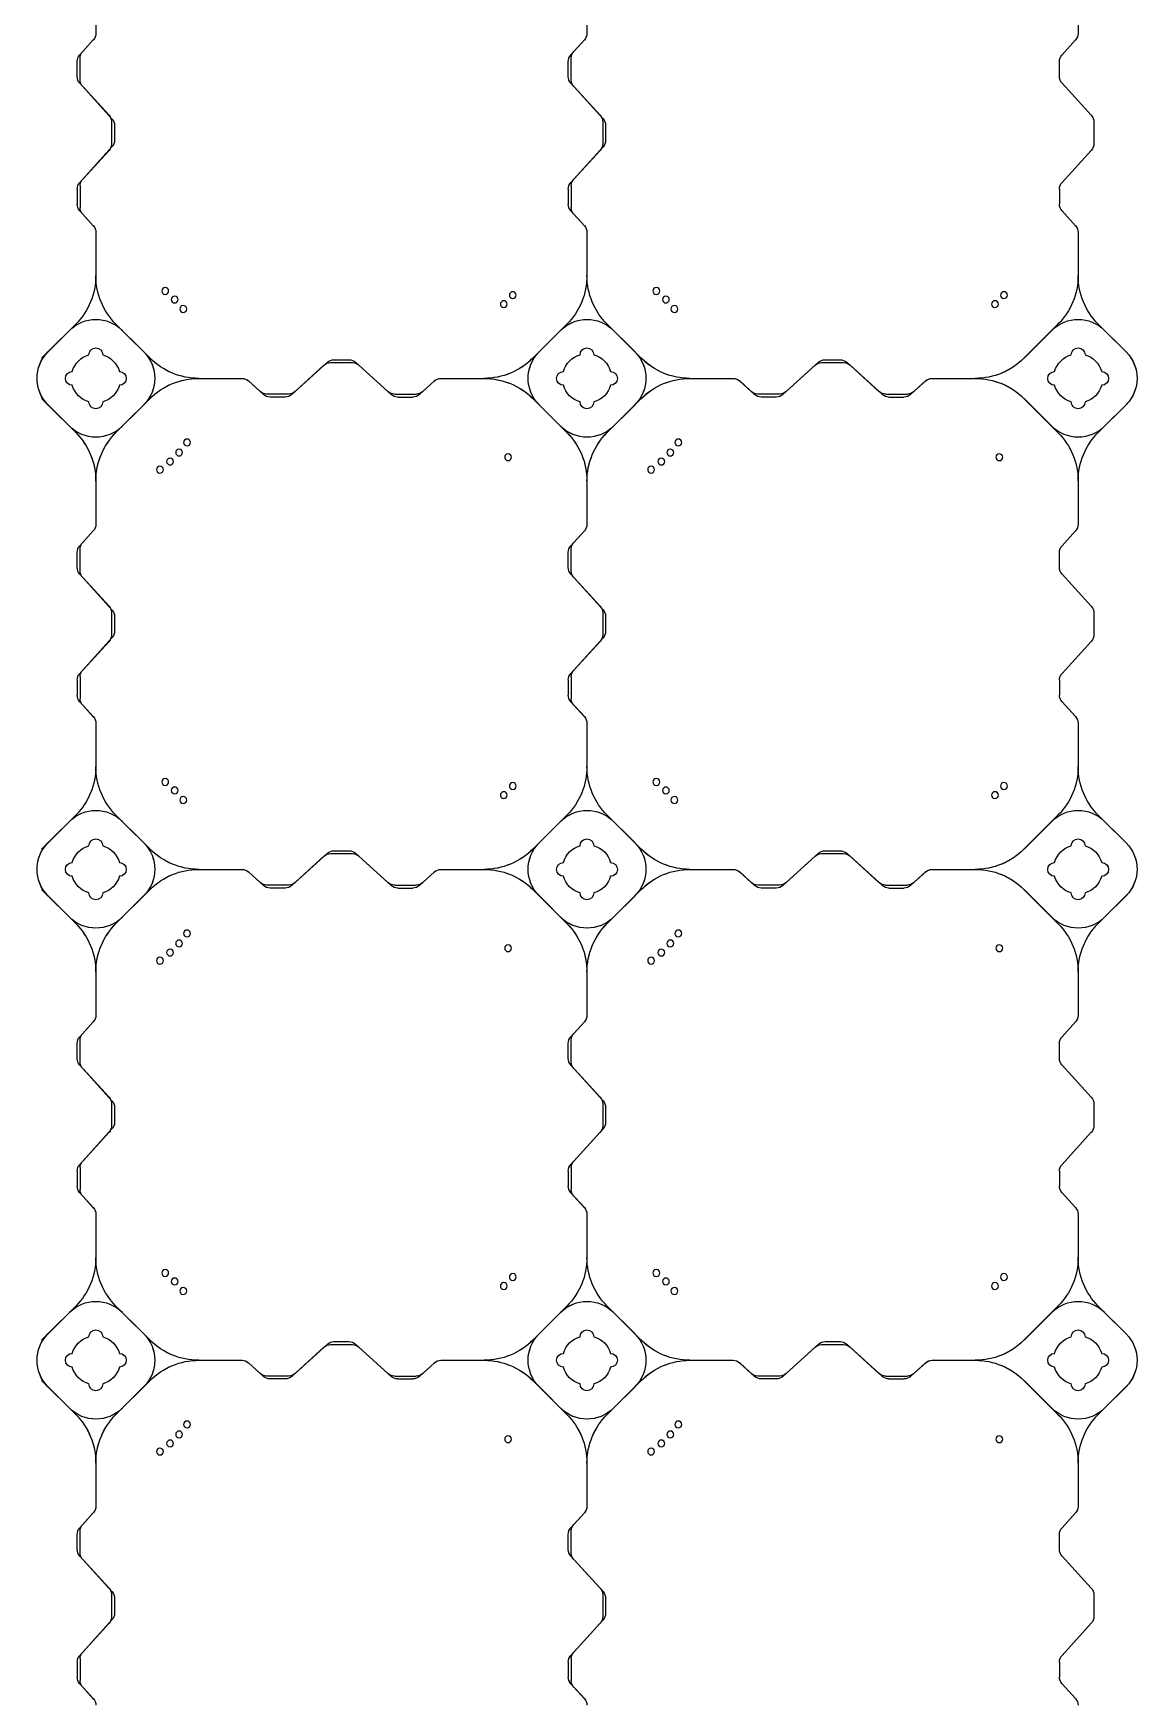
# Model space of a CAD drawing. Header units: millimetres. Extents: x -1612139 to -1260738, y 1141106 to 1536160.
# Drawn here: x -1325991 to -1324864, y 1193732 to 1195428 of the extents above; entities that cross this region are included whole.
import ezdxf

# ---------------------------------------------------------------- set-up
doc = ezdxf.new("R2010")
doc.units = ezdxf.units.MM
doc.header["$LTSCALE"] = 10
doc.layers.get('0').update_dxf_attribs({"linetype": 'CONTINUOUS'})
doc.layers.add('W-FLOAT_BOWL浮筒', color=253, linetype='CONTINUOUS')

# ---------------------------------------------------------------- blocks, each defined once
blk = doc.blocks.new('蓝色')
at = {"layer": 'W-FLOAT_BOWL浮筒', "color": 5}
for p, q in [((19989.9, -8670.3), (20003.7, -8655.1)), ((19992.9, -8666.8), (20003.7, -8654.9)), ((20489.9, -8670.3), (20503.7, -8655.1)), ((20492.9, -8666.8), (20503.7, -8654.9)), ((20989.9, -8670.3), (21003.7, -8655.1)), ((19987.3, -8692.3), (19987.3, -8677)), ((19990.3, -8695.8), (19990.3, -8673.5)), ((20487.3, -8692.3), (20487.3, -8677)), ((20490.3, -8695.8), (20490.3, -8673.5)), ((20987.3, -8692.3), (20987.3, -8677)), ((19989.9, -8699), (20019.7, -8731.8)), ((20489.9, -8699), (20519.7, -8731.8)), ((20989.9, -8699), (21019.7, -8731.8)), ((19992.9, -8702.5), (20022.7, -8735.3)), ((20492.9, -8702.5), (20522.7, -8735.3)), ((20022.3, -8760.8), (20022.3, -8738.5)), ((20025.3, -8757.3), (20025.3, -8742)), ((20522.3, -8760.8), (20522.3, -8738.5)), ((20525.3, -8757.3), (20525.3, -8742)), ((21022.3, -8760.8), (21022.3, -8738.5)), ((19989.9, -8800.3), (20019.7, -8767.5)), ((19992.9, -8796.8), (20022.7, -8764)), ((20489.9, -8800.3), (20519.7, -8767.5)), ((20492.9, -8796.8), (20522.7, -8764)), ((20989.9, -8800.3), (21019.7, -8767.5)), ((19987.3, -8807), (19987.3, -8822.3)), ((19990.3, -8803.5), (19990.3, -8825.8)), ((20487.3, -8807), (20487.3, -8822.3)), ((20490.3, -8803.5), (20490.3, -8825.8)), ((20987.3, -8807), (20987.3, -8822.3)), ((19989.9, -8829), (20003.7, -8844.2)), ((19992.9, -8832.5), (20003.7, -8844.4)), ((20489.9, -8829), (20503.7, -8844.2)), ((20492.9, -8832.5), (20503.7, -8844.4)), ((20989.9, -8829), (21003.7, -8844.2)), ((20006.3, -8894.9), (20006.3, -8850.9)), ((20006.3, -8894.9), (20006.3, -8851.1)), ((20506.3, -8894.9), (20506.3, -8850.9)), ((20506.3, -8894.9), (20506.3, -8851.1)), ((21006.3, -8894.9), (21006.3, -8850.9)), ((19951.1, -8979.1), (19985.8, -8944.4)), ((19979.5, -8950.8), (19951.2, -8979.1)), ((19957.5, -8972.8), (19985.8, -8944.5)), ((19957.5, -8972.7), (19979.4, -8950.8)), ((20061.6, -8979.1), (20026.8, -8944.4)), ((20055.2, -8972.8), (20026.8, -8944.5)), ((20033.2, -8950.8), (20055.2, -8972.7)), ((20033.2, -8950.8), (20061.5, -8979.1)), ((20451.1, -8979.1), (20485.8, -8944.4)), ((20479.5, -8950.8), (20451.2, -8979.1)), ((20457.5, -8972.8), (20485.8, -8944.5)), ((20457.5, -8972.7), (20479.4, -8950.8)), ((20561.6, -8979.1), (20526.8, -8944.4)), ((20555.2, -8972.8), (20526.8, -8944.5)), ((20533.2, -8950.8), (20555.2, -8972.7)), ((20533.2, -8950.8), (20561.5, -8979.1)), ((20951.1, -8979.1), (20985.8, -8944.4)), ((20979.5, -8950.8), (20951.2, -8979.1)), ((21055.2, -8972.8), (21026.8, -8944.5)), ((21033.2, -8950.8), (21055.2, -8972.7)), ((20173.5, -8986.2), (20161.6, -8997)), ((20177, -8983.2), (20161.8, -8997)), ((20202.5, -8983.6), (20180.2, -8983.6)), ((20199, -8980.6), (20183.7, -8980.6)), ((20205.7, -8983.2), (20238.5, -9013)), ((20209.2, -8986.2), (20242, -9016)), ((20303.5, -8986.2), (20270.7, -9016)), ((20307, -8983.2), (20274.2, -9013)), ((20310.2, -8983.6), (20332.5, -8983.6)), ((20313.7, -8980.6), (20329, -8980.6)), ((20335.7, -8983.2), (20350.9, -8997)), ((20339.2, -8986.2), (20351.1, -8997)), ((20673.5, -8986.2), (20661.6, -8997)), ((20677, -8983.2), (20661.8, -8997)), ((20702.5, -8983.6), (20680.2, -8983.6)), ((20699, -8980.6), (20683.7, -8980.6)), ((20705.7, -8983.2), (20738.5, -9013)), ((20709.2, -8986.2), (20742, -9016)), ((20803.5, -8986.2), (20770.7, -9016)), ((20807, -8983.2), (20774.2, -9013)), ((20810.2, -8983.6), (20832.5, -8983.6)), ((20813.7, -8980.6), (20829, -8980.6)), ((20835.7, -8983.2), (20850.9, -8997)), ((20839.2, -8986.2), (20851.1, -8997)), ((20110.9, -8999.6), (20155.1, -8999.6)), ((20110.9, -8999.6), (20154.9, -8999.6)), ((20357.6, -8999.6), (20401.6, -8999.6)), ((20357.8, -8999.6), (20401.6, -8999.6)), ((20610.9, -8999.6), (20655.1, -8999.6)), ((20610.9, -8999.6), (20654.9, -8999.6)), ((20857.6, -8999.6), (20901.6, -8999.6)), ((20857.8, -8999.6), (20901.6, -8999.6)), ((19985.8, -9054.9), (19951.1, -9020.1)), ((19979.5, -9048.4), (19951.2, -9020.1)), ((20026.8, -9054.9), (20061.6, -9020.1)), ((20033.2, -9048.4), (20061.5, -9020.1)), ((20245.2, -9015.6), (20267.5, -9015.6)), ((20248.7, -9018.6), (20264, -9018.6)), ((20485.8, -9054.9), (20451.1, -9020.1)), ((20479.5, -9048.4), (20451.2, -9020.1)), ((20526.8, -9054.9), (20561.6, -9020.1)), ((20533.2, -9048.4), (20561.5, -9020.1)), ((20745.2, -9015.6), (20767.5, -9015.6)), ((20748.7, -9018.6), (20764, -9018.6)), ((20985.8, -9054.9), (20951.1, -9020.1)), ((20979.5, -9048.4), (20951.2, -9020.1)), ((19979.4, -9048.4), (19957.5, -9026.5)), ((19957.5, -9026.5), (19985.8, -9054.8)), ((20055.2, -9026.5), (20026.8, -9054.8)), ((20055.2, -9026.5), (20033.2, -9048.4)), ((20479.4, -9048.4), (20457.5, -9026.5)), ((20457.5, -9026.5), (20485.8, -9054.8)), ((20555.2, -9026.5), (20526.8, -9054.8)), ((20555.2, -9026.5), (20533.2, -9048.4)), ((21055.2, -9026.5), (21026.8, -9054.8)), ((21055.2, -9026.5), (21033.2, -9048.4)), ((20006.3, -9148.4), (20006.3, -9104.2)), ((20006.3, -9148.2), (20006.3, -9104.2)), ((20506.3, -9148.4), (20506.3, -9104.2)), ((20506.3, -9148.2), (20506.3, -9104.2)), ((21006.3, -9148.4), (21006.3, -9104.2)), ((19989.9, -9170.3), (20003.7, -9155.1)), ((19992.9, -9166.8), (20003.7, -9154.9)), ((20489.9, -9170.3), (20503.7, -9155.1)), ((20492.9, -9166.8), (20503.7, -9154.9)), ((20989.9, -9170.3), (21003.7, -9155.1)), ((19990.3, -9195.8), (19990.3, -9173.5)), ((20490.3, -9195.8), (20490.3, -9173.5)), ((19987.3, -9192.3), (19987.3, -9177)), ((20487.3, -9192.3), (20487.3, -9177)), ((20987.3, -9192.3), (20987.3, -9177)), ((19989.9, -9199), (20019.7, -9231.8)), ((19992.9, -9202.5), (20022.7, -9235.3)), ((20489.9, -9199), (20519.7, -9231.8)), ((20492.9, -9202.5), (20522.7, -9235.3)), ((20989.9, -9199), (21019.7, -9231.8)), ((20022.3, -9260.8), (20022.3, -9238.5)), ((20025.3, -9257.3), (20025.3, -9242)), ((20522.3, -9260.8), (20522.3, -9238.5)), ((20525.3, -9257.3), (20525.3, -9242)), ((21022.3, -9260.8), (21022.3, -9238.5)), ((19989.9, -9300.3), (20019.7, -9267.5)), ((19992.9, -9296.8), (20022.7, -9264)), ((20489.9, -9300.3), (20519.7, -9267.5)), ((20492.9, -9296.8), (20522.7, -9264)), ((20989.9, -9300.3), (21019.7, -9267.5)), ((19987.3, -9307), (19987.3, -9322.3)), ((19990.3, -9303.5), (19990.3, -9325.8)), ((20487.3, -9307), (20487.3, -9322.3)), ((20490.3, -9303.5), (20490.3, -9325.8)), ((20987.3, -9307), (20987.3, -9322.3)), ((19989.9, -9329), (20003.7, -9344.2)), ((19992.9, -9332.5), (20003.7, -9344.4)), ((20489.9, -9329), (20503.7, -9344.2)), ((20492.9, -9332.5), (20503.7, -9344.4)), ((20989.9, -9329), (21003.7, -9344.2)), ((20006.3, -9394.9), (20006.3, -9350.9)), ((20006.3, -9394.9), (20006.3, -9351.1)), ((20506.3, -9394.9), (20506.3, -9350.9)), ((20506.3, -9394.9), (20506.3, -9351.1)), ((21006.3, -9394.9), (21006.3, -9350.9)), ((19951.1, -9479.1), (19985.8, -9444.4)), ((19957.5, -9472.8), (19985.8, -9444.5)), ((20061.6, -9479.1), (20026.8, -9444.4)), ((20055.2, -9472.8), (20026.8, -9444.5)), ((20451.1, -9479.1), (20485.8, -9444.4)), ((20457.5, -9472.8), (20485.8, -9444.5)), ((20561.6, -9479.1), (20526.8, -9444.4)), ((20555.2, -9472.8), (20526.8, -9444.5)), ((20951.1, -9479.1), (20985.8, -9444.4)), ((21055.2, -9472.8), (21026.8, -9444.5)), ((19979.5, -9450.8), (19951.2, -9479.1)), ((19957.5, -9472.7), (19979.4, -9450.8)), ((20033.2, -9450.8), (20055.2, -9472.7)), ((20033.2, -9450.8), (20061.5, -9479.1)), ((20479.5, -9450.8), (20451.2, -9479.1)), ((20457.5, -9472.7), (20479.4, -9450.8)), ((20533.2, -9450.8), (20555.2, -9472.7)), ((20533.2, -9450.8), (20561.5, -9479.1)), ((20979.5, -9450.8), (20951.2, -9479.1)), ((21033.2, -9450.8), (21055.2, -9472.7)), ((20199, -9480.6), (20183.7, -9480.6)), ((20313.7, -9480.6), (20329, -9480.6)), ((20699, -9480.6), (20683.7, -9480.6)), ((20813.7, -9480.6), (20829, -9480.6)), ((20173.5, -9486.2), (20161.6, -9497)), ((20177, -9483.2), (20161.8, -9497)), ((20202.5, -9483.6), (20180.2, -9483.6)), ((20205.7, -9483.2), (20238.5, -9513)), ((20209.2, -9486.2), (20242, -9516)), ((20303.5, -9486.2), (20270.7, -9516)), ((20307, -9483.2), (20274.2, -9513)), ((20310.2, -9483.6), (20332.5, -9483.6)), ((20335.7, -9483.2), (20350.9, -9497)), ((20339.2, -9486.2), (20351.1, -9497)), ((20673.5, -9486.2), (20661.6, -9497)), ((20677, -9483.2), (20661.8, -9497)), ((20702.5, -9483.6), (20680.2, -9483.6)), ((20705.7, -9483.2), (20738.5, -9513)), ((20709.2, -9486.2), (20742, -9516)), ((20803.5, -9486.2), (20770.7, -9516)), ((20807, -9483.2), (20774.2, -9513)), ((20810.2, -9483.6), (20832.5, -9483.6)), ((20835.7, -9483.2), (20850.9, -9497)), ((20839.2, -9486.2), (20851.1, -9497)), ((20110.9, -9499.6), (20155.1, -9499.6)), ((20110.9, -9499.6), (20154.9, -9499.6)), ((20357.6, -9499.6), (20401.6, -9499.6)), ((20357.8, -9499.6), (20401.6, -9499.6)), ((20610.9, -9499.6), (20655.1, -9499.6)), ((20610.9, -9499.6), (20654.9, -9499.6)), ((20857.6, -9499.6), (20901.6, -9499.6)), ((20857.8, -9499.6), (20901.6, -9499.6)), ((19985.8, -9554.9), (19951.1, -9520.1)), ((19979.5, -9548.4), (19951.2, -9520.1)), ((19979.4, -9548.4), (19957.5, -9526.5)), ((19957.5, -9526.5), (19985.8, -9554.8)), ((20026.8, -9554.9), (20061.6, -9520.1)), ((20055.2, -9526.5), (20026.8, -9554.8)), ((20033.2, -9548.4), (20061.5, -9520.1)), ((20055.2, -9526.5), (20033.2, -9548.4)), ((20245.2, -9515.6), (20267.5, -9515.6)), ((20248.7, -9518.6), (20264, -9518.6)), ((20485.8, -9554.9), (20451.1, -9520.1)), ((20479.5, -9548.4), (20451.2, -9520.1)), ((20479.4, -9548.4), (20457.5, -9526.5)), ((20457.5, -9526.5), (20485.8, -9554.8)), ((20526.8, -9554.9), (20561.6, -9520.1)), ((20555.2, -9526.5), (20526.8, -9554.8)), ((20533.2, -9548.4), (20561.5, -9520.1)), ((20555.2, -9526.5), (20533.2, -9548.4)), ((20745.2, -9515.6), (20767.5, -9515.6)), ((20748.7, -9518.6), (20764, -9518.6)), ((20985.8, -9554.9), (20951.1, -9520.1)), ((20979.5, -9548.4), (20951.2, -9520.1)), ((21055.2, -9526.5), (21026.8, -9554.8)), ((21055.2, -9526.5), (21033.2, -9548.4)), ((20006.3, -9648.4), (20006.3, -9604.2)), ((20006.3, -9648.2), (20006.3, -9604.2)), ((20506.3, -9648.4), (20506.3, -9604.2)), ((20506.3, -9648.2), (20506.3, -9604.2)), ((21006.3, -9648.4), (21006.3, -9604.2)), ((19989.9, -9670.3), (20003.7, -9655.1)), ((19992.9, -9666.8), (20003.7, -9654.9)), ((20489.9, -9670.3), (20503.7, -9655.1)), ((20492.9, -9666.8), (20503.7, -9654.9)), ((20989.9, -9670.3), (21003.7, -9655.1)), ((19987.3, -9692.3), (19987.3, -9677)), ((19990.3, -9695.8), (19990.3, -9673.5)), ((20487.3, -9692.3), (20487.3, -9677)), ((20490.3, -9695.8), (20490.3, -9673.5)), ((20987.3, -9692.3), (20987.3, -9677)), ((19989.9, -9699), (20019.7, -9731.8)), ((20489.9, -9699), (20519.7, -9731.8)), ((20989.9, -9699), (21019.7, -9731.8)), ((19992.9, -9702.5), (20022.7, -9735.3)), ((20492.9, -9702.5), (20522.7, -9735.3)), ((20022.3, -9760.8), (20022.3, -9738.5)), ((20025.3, -9757.3), (20025.3, -9742)), ((20522.3, -9760.8), (20522.3, -9738.5)), ((20525.3, -9757.3), (20525.3, -9742)), ((21022.3, -9760.8), (21022.3, -9738.5)), ((19989.9, -9800.3), (20019.7, -9767.5)), ((19992.9, -9796.8), (20022.7, -9764)), ((20489.9, -9800.3), (20519.7, -9767.5)), ((20492.9, -9796.8), (20522.7, -9764)), ((20989.9, -9800.3), (21019.7, -9767.5)), ((19987.3, -9807), (19987.3, -9822.3)), ((19990.3, -9803.5), (19990.3, -9825.8)), ((20487.3, -9807), (20487.3, -9822.3)), ((20490.3, -9803.5), (20490.3, -9825.8)), ((20987.3, -9807), (20987.3, -9822.3)), ((19989.9, -9829), (20003.7, -9844.2)), ((19992.9, -9832.5), (20003.7, -9844.4)), ((20489.9, -9829), (20503.7, -9844.2)), ((20492.9, -9832.5), (20503.7, -9844.4)), ((20989.9, -9829), (21003.7, -9844.2)), ((20006.3, -9894.9), (20006.3, -9850.9)), ((20006.3, -9894.9), (20006.3, -9851.1)), ((20506.3, -9894.9), (20506.3, -9850.9)), ((20506.3, -9894.9), (20506.3, -9851.1)), ((21006.3, -9894.9), (21006.3, -9850.9)), ((19951.1, -9979.1), (19985.8, -9944.4)), ((19979.5, -9950.8), (19951.2, -9979.1)), ((19957.5, -9972.8), (19985.8, -9944.5)), ((19957.5, -9972.7), (19979.4, -9950.8)), ((20061.6, -9979.1), (20026.8, -9944.4)), ((20055.2, -9972.8), (20026.8, -9944.5)), ((20033.2, -9950.8), (20055.2, -9972.7)), ((20033.2, -9950.8), (20061.5, -9979.1)), ((20451.1, -9979.1), (20485.8, -9944.4)), ((20479.5, -9950.8), (20451.2, -9979.1)), ((20457.5, -9972.8), (20485.8, -9944.5)), ((20457.5, -9972.7), (20479.4, -9950.8)), ((20561.6, -9979.1), (20526.8, -9944.4)), ((20555.2, -9972.8), (20526.8, -9944.5)), ((20533.2, -9950.8), (20555.2, -9972.7)), ((20533.2, -9950.8), (20561.5, -9979.1)), ((20951.1, -9979.1), (20985.8, -9944.4)), ((20979.5, -9950.8), (20951.2, -9979.1)), ((21055.2, -9972.8), (21026.8, -9944.5)), ((21033.2, -9950.8), (21055.2, -9972.7)), ((20173.5, -9986.2), (20161.6, -9997)), ((20177, -9983.2), (20161.8, -9997)), ((20202.5, -9983.6), (20180.2, -9983.6)), ((20199, -9980.6), (20183.7, -9980.6)), ((20205.7, -9983.2), (20238.5, -10013)), ((20209.2, -9986.2), (20242, -10016)), ((20303.5, -9986.2), (20270.7, -10016)), ((20307, -9983.2), (20274.2, -10013)), ((20310.2, -9983.6), (20332.5, -9983.6)), ((20313.7, -9980.6), (20329, -9980.6)), ((20335.7, -9983.2), (20350.9, -9997)), ((20339.2, -9986.2), (20351.1, -9997)), ((20673.5, -9986.2), (20661.6, -9997)), ((20677, -9983.2), (20661.8, -9997)), ((20702.5, -9983.6), (20680.2, -9983.6)), ((20699, -9980.6), (20683.7, -9980.6)), ((20705.7, -9983.2), (20738.5, -10013)), ((20709.2, -9986.2), (20742, -10016)), ((20803.5, -9986.2), (20770.7, -10016)), ((20807, -9983.2), (20774.2, -10013)), ((20810.2, -9983.6), (20832.5, -9983.6)), ((20813.7, -9980.6), (20829, -9980.6)), ((20835.7, -9983.2), (20850.9, -9997)), ((20839.2, -9986.2), (20851.1, -9997)), ((20110.9, -9999.6), (20155.1, -9999.6)), ((20110.9, -9999.6), (20154.9, -9999.6)), ((20357.6, -9999.6), (20401.6, -9999.6)), ((20357.8, -9999.6), (20401.6, -9999.6)), ((20610.9, -9999.6), (20655.1, -9999.6)), ((20610.9, -9999.6), (20654.9, -9999.6)), ((20857.6, -9999.6), (20901.6, -9999.6)), ((20857.8, -9999.6), (20901.6, -9999.6)), ((19985.8, -10054.9), (19951.1, -10020.1)), ((19979.5, -10048.4), (19951.2, -10020.1)), ((20026.8, -10054.9), (20061.6, -10020.1)), ((20033.2, -10048.4), (20061.5, -10020.1)), ((20245.2, -10015.6), (20267.5, -10015.6)), ((20248.7, -10018.6), (20264, -10018.6)), ((20485.8, -10054.9), (20451.1, -10020.1)), ((20479.5, -10048.4), (20451.2, -10020.1)), ((20526.8, -10054.9), (20561.6, -10020.1)), ((20533.2, -10048.4), (20561.5, -10020.1)), ((20745.2, -10015.6), (20767.5, -10015.6)), ((20748.7, -10018.6), (20764, -10018.6)), ((20985.8, -10054.9), (20951.1, -10020.1)), ((20979.5, -10048.4), (20951.2, -10020.1)), ((19979.4, -10048.4), (19957.5, -10026.5)), ((19957.5, -10026.5), (19985.8, -10054.8)), ((20055.2, -10026.5), (20026.8, -10054.8)), ((20055.2, -10026.5), (20033.2, -10048.4)), ((20479.4, -10048.4), (20457.5, -10026.5)), ((20457.5, -10026.5), (20485.8, -10054.8)), ((20555.2, -10026.5), (20526.8, -10054.8)), ((20555.2, -10026.5), (20533.2, -10048.4)), ((21055.2, -10026.5), (21026.8, -10054.8)), ((21055.2, -10026.5), (21033.2, -10048.4)), ((20006.3, -10148.4), (20006.3, -10104.2)), ((20006.3, -10148.2), (20006.3, -10104.2)), ((20506.3, -10148.4), (20506.3, -10104.2)), ((20506.3, -10148.2), (20506.3, -10104.2)), ((21006.3, -10148.4), (21006.3, -10104.2)), ((19989.9, -10170.3), (20003.7, -10155.1)), ((19992.9, -10166.8), (20003.7, -10154.9)), ((20489.9, -10170.3), (20503.7, -10155.1)), ((20492.9, -10166.8), (20503.7, -10154.9)), ((20989.9, -10170.3), (21003.7, -10155.1)), ((19990.3, -10195.8), (19990.3, -10173.5)), ((20490.3, -10195.8), (20490.3, -10173.5)), ((19987.3, -10192.3), (19987.3, -10177)), ((20487.3, -10192.3), (20487.3, -10177)), ((20987.3, -10192.3), (20987.3, -10177)), ((19989.9, -10199), (20019.7, -10231.8)), ((19992.9, -10202.5), (20022.7, -10235.3)), ((20489.9, -10199), (20519.7, -10231.8)), ((20492.9, -10202.5), (20522.7, -10235.3)), ((20989.9, -10199), (21019.7, -10231.8)), ((20022.3, -10260.8), (20022.3, -10238.5)), ((20025.3, -10257.3), (20025.3, -10242)), ((20522.3, -10260.8), (20522.3, -10238.5)), ((20525.3, -10257.3), (20525.3, -10242)), ((21022.3, -10260.8), (21022.3, -10238.5)), ((19989.9, -10300.3), (20019.7, -10267.5)), ((19992.9, -10296.8), (20022.7, -10264)), ((20489.9, -10300.3), (20519.7, -10267.5)), ((20492.9, -10296.8), (20522.7, -10264)), ((20989.9, -10300.3), (21019.7, -10267.5)), ((19987.3, -10307), (19987.3, -10322.3)), ((19990.3, -10303.5), (19990.3, -10325.8)), ((20487.3, -10307), (20487.3, -10322.3)), ((20490.3, -10303.5), (20490.3, -10325.8)), ((20987.3, -10307), (20987.3, -10322.3)), ((19989.9, -10329), (20003.7, -10344.2)), ((19992.9, -10332.5), (20003.7, -10344.4)), ((20489.9, -10329), (20503.7, -10344.2)), ((20492.9, -10332.5), (20503.7, -10344.4)), ((20989.9, -10329), (21003.7, -10344.2)), ((20006.3, -10394.9), (20006.3, -10350.9)), ((20506.3, -10394.9), (20506.3, -10350.9)), ((21006.3, -10394.9), (21006.3, -10350.9))]:
    blk.add_line(p, q, dxfattribs=at)
for centre in [(20071.6, -8906.7), (20571.6, -8906.7), (20081.9, -8914.9), (20091.1, -8924.1), (20426, -8919.3), (20581.9, -8914.9), (20591.1, -8924.1), (20926, -8919.3), (20099.2, -8934.3), (20599.2, -8934.3), (20095.3, -9070.2), (20421.6, -9075.2), (20595.3, -9070.2), (20921.6, -9075.2), (20076.9, -9088.6), (20086.6, -9079.9), (20430.8, -9084.4), (20576.9, -9088.6), (20586.6, -9079.9), (20930.8, -9084.4), (20071.6, -9406.7), (20081.9, -9414.9), (20571.6, -9406.7), (20581.9, -9414.9), (20091.1, -9424.1), (20426, -9419.3), (20591.1, -9424.1), (20926, -9419.3), (20099.2, -9434.3), (20599.2, -9434.3), (20086.6, -9579.9), (20095.3, -9570.2), (20421.6, -9575.2), (20430.8, -9584.4), (20586.6, -9579.9), (20595.3, -9570.2), (20921.6, -9575.2), (20930.8, -9584.4), (20076.9, -9588.6), (20576.9, -9588.6), (20071.6, -9906.7), (20571.6, -9906.7), (20081.9, -9914.9), (20091.1, -9924.1), (20426, -9919.3), (20581.9, -9914.9), (20591.1, -9924.1), (20926, -9919.3), (20099.2, -9934.3), (20599.2, -9934.3), (20095.3, -10070.2), (20421.6, -10075.2), (20595.3, -10070.2), (20921.6, -10075.2), (20076.9, -10088.6), (20086.6, -10079.9), (20430.8, -10084.4), (20576.9, -10088.6), (20586.6, -10079.9), (20930.8, -10084.4)]:
    blk.add_circle(centre, 3.5, dxfattribs=at)
for centre, radius, start, end in [((19996.3, -8648.4), 10, 317.7263, 0), ((20496.3, -8648.4), 10, 317.7263, 0), ((20996.3, -8648.4), 10, 317.7263, 0), ((19997.3, -8677), 10, 137.7263, 180), ((20000.3, -8673.5), 10, 137.7263, 180), ((20497.3, -8677), 10, 137.7263, 180), ((20500.3, -8673.5), 10, 137.7263, 180), ((20997.3, -8677), 10, 137.7263, 180), ((19997.3, -8692.3), 10, 180, 222.2737), ((20000.3, -8695.8), 10, 180, 222.2737), ((20497.3, -8692.3), 10, 180, 222.2737), ((20500.3, -8695.8), 10, 180, 222.2737), ((20997.3, -8692.3), 10, 180, 222.2737), ((20012.3, -8738.5), 10, 0, 42.2737), ((20512.3, -8738.5), 10, 0, 42.2737), ((21012.3, -8738.5), 10, 0, 42.2737), ((20015.3, -8742), 10, 0, 42.2737), ((20515.3, -8742), 10, 0, 42.2737), ((20012.3, -8760.8), 10, 317.7263, 0), ((20015.3, -8757.3), 10, 317.7263, 0), ((20512.3, -8760.8), 10, 317.7263, 0), ((20515.3, -8757.3), 10, 317.7263, 0), ((21012.3, -8760.8), 10, 317.7263, 0), ((19997.3, -8807), 10, 137.7263, 180), ((20000.3, -8803.5), 10, 137.7263, 180), ((20497.3, -8807), 10, 137.7263, 180), ((20500.3, -8803.5), 10, 137.7263, 180), ((20997.3, -8807), 10, 137.7263, 180), ((19997.3, -8822.3), 10, 180, 222.2737), ((20000.3, -8825.8), 10, 180, 222.2737), ((20497.3, -8822.3), 10, 180, 222.2737), ((20500.3, -8825.8), 10, 180, 222.2737), ((20997.3, -8822.3), 10, 180, 222.2737), ((19996.3, -8850.9), 10, 0, 42.2737), ((19996.3, -8851.1), 10, 0, 42.2737), ((20496.3, -8850.9), 10, 0, 42.2737), ((20496.3, -8851.1), 10, 0, 42.2737), ((20996.3, -8850.9), 10, 0, 42.2737), ((19936.3, -8894.9), 70, 315, 0), ((19936.3, -8895), 70, 315, 0), ((20076.3, -8894.9), 70, 180, 225), ((20076.3, -8895), 70, 180, 225), ((20436.3, -8894.9), 70, 315, 0), ((20436.3, -8895), 70, 315, 0), ((20576.3, -8894.9), 70, 180, 225), ((20576.3, -8895), 70, 180, 225), ((20936.3, -8894.9), 70, 315, 0), ((21076.3, -8895), 70, 180, 225), ((20006.3, -8977.7), 38, 45, 135), ((20006.4, -8977.7), 38, 45, 135), ((20506.3, -8977.7), 38, 45, 135), ((20506.4, -8977.7), 38, 45, 135), ((21006.4, -8977.7), 38, 45, 135), ((20006.3, -8975.6), 7, 0, 180), ((20006.3, -8975.6), 7, 0, 180), ((20006.3, -8975.6), 7, 0, 180), ((20006.3, -8975.6), 7, 0, 180), ((20506.3, -8975.6), 7, 0, 180), ((20506.3, -8975.6), 7, 0, 180), ((20506.3, -8975.6), 7, 0, 180), ((20506.3, -8975.6), 7, 0, 180), ((21006.3, -8975.6), 7, 0, 180), ((21006.3, -8975.6), 7, 0, 180), ((19984.4, -8999.6), 38, 135, 225), ((19984.4, -8999.7), 38, 135, 225), ((20006.3, -8999.6), 25, 106.2602, 163.7398), ((20006.3, -8999.6), 25, 106.2602, 163.7398), ((20006.3, -8999.6), 25, 106.2602, 163.7398), ((20006.3, -8999.6), 25, 106.2602, 163.7398), ((20006.3, -8999.6), 25, 16.2602, 73.7398), ((20006.3, -8999.6), 25, 16.2602, 73.7398), ((20006.3, -8999.6), 25, 16.2602, 73.7398), ((20006.3, -8999.6), 25, 16.2602, 73.7398), ((20028.3, -8999.6), 38, 315, 45), ((20028.3, -8999.7), 38, 315, 45), ((20111, -8929.6), 70, 225, 270), ((20111.1, -8929.6), 70, 225, 270), ((20180.2, -8993.6), 10, 90, 132.2737), ((20183.7, -8990.6), 10, 90, 132.2737), ((20199, -8990.6), 10, 47.7263, 90), ((20202.5, -8993.6), 10, 47.7263, 90), ((20310.2, -8993.6), 10, 90, 132.2737), ((20313.7, -8990.6), 10, 90, 132.2737), ((20329, -8990.6), 10, 47.7263, 90), ((20332.5, -8993.6), 10, 47.7263, 90), ((20401.6, -8929.6), 70, 270, 315), ((20401.7, -8929.6), 70, 270, 315), ((20484.4, -8999.6), 38, 135, 225), ((20484.4, -8999.7), 38, 135, 225), ((20506.3, -8999.6), 25, 106.2602, 163.7398), ((20506.3, -8999.6), 25, 106.2602, 163.7398), ((20506.3, -8999.6), 25, 106.2602, 163.7398), ((20506.3, -8999.6), 25, 106.2602, 163.7398), ((20506.3, -8999.6), 25, 16.2602, 73.7398), ((20506.3, -8999.6), 25, 16.2602, 73.7398), ((20506.3, -8999.6), 25, 16.2602, 73.7398), ((20506.3, -8999.6), 25, 16.2602, 73.7398), ((20528.3, -8999.6), 38, 315, 45), ((20528.3, -8999.7), 38, 315, 45), ((20611, -8929.6), 70, 225, 270), ((20611.1, -8929.6), 70, 225, 270), ((20680.2, -8993.6), 10, 90, 132.2737), ((20683.7, -8990.6), 10, 90, 132.2737), ((20699, -8990.6), 10, 47.7263, 90), ((20702.5, -8993.6), 10, 47.7263, 90), ((20810.2, -8993.6), 10, 90, 132.2737), ((20813.7, -8990.6), 10, 90, 132.2737), ((20829, -8990.6), 10, 47.7263, 90), ((20832.5, -8993.6), 10, 47.7263, 90), ((20901.6, -8929.6), 70, 270, 315), ((20901.7, -8929.6), 70, 270, 315), ((21006.3, -8999.6), 25, 106.2602, 163.7398), ((21006.3, -8999.6), 25, 106.2602, 163.7398), ((21006.3, -8999.6), 25, 16.2602, 73.7398), ((21006.3, -8999.6), 25, 16.2602, 73.7398), ((21028.3, -8999.6), 38, 315, 45), ((21028.3, -8999.7), 38, 315, 45), ((19982.3, -8999.6), 7, 90, 270), ((19982.3, -8999.6), 7, 90, 270), ((19982.3, -8999.6), 7, 90, 270), ((19982.3, -8999.6), 7, 90, 270), ((20030.3, -8999.6), 7, 270, 90), ((20030.3, -8999.6), 7, 270, 90), ((20030.3, -8999.6), 7, 270, 90), ((20030.3, -8999.6), 7, 270, 90), ((20111, -9069.6), 70, 90, 135), ((20111.1, -9069.6), 70, 90, 135), ((20154.9, -8989.6), 10, 270, 312.2737), ((20155.1, -8989.6), 10, 270, 312.2737), ((20357.6, -8989.6), 10, 227.7263, 270), ((20357.8, -8989.6), 10, 227.7263, 270), ((20401.6, -9069.6), 70, 45, 90), ((20401.7, -9069.6), 70, 45, 90), ((20482.3, -8999.6), 7, 90, 270), ((20482.3, -8999.6), 7, 90, 270), ((20482.3, -8999.6), 7, 90, 270), ((20482.3, -8999.6), 7, 90, 270), ((20530.3, -8999.6), 7, 270, 90), ((20530.3, -8999.6), 7, 270, 90), ((20530.3, -8999.6), 7, 270, 90), ((20530.3, -8999.6), 7, 270, 90), ((20611, -9069.6), 70, 90, 135), ((20611.1, -9069.6), 70, 90, 135), ((20654.9, -8989.6), 10, 270, 312.2737), ((20655.1, -8989.6), 10, 270, 312.2737), ((20857.6, -8989.6), 10, 227.7263, 270), ((20857.8, -8989.6), 10, 227.7263, 270), ((20901.6, -9069.6), 70, 45, 90), ((20901.7, -9069.6), 70, 45, 90), ((20982.3, -8999.6), 7, 90, 270), ((20982.3, -8999.6), 7, 90, 270), ((21030.3, -8999.6), 7, 270, 90), ((21030.3, -8999.6), 7, 270, 90), ((20006.3, -8999.6), 25, 196.2602, 253.7398), ((20006.3, -8999.6), 25, 196.2602, 253.7398), ((20006.3, -8999.6), 25, 196.2602, 253.7398), ((20006.3, -8999.6), 25, 196.2602, 253.7398), ((20006.3, -8999.6), 25, 286.2602, 343.7398), ((20006.3, -8999.6), 25, 286.2602, 343.7398), ((20006.3, -8999.6), 25, 286.2602, 343.7398), ((20006.3, -8999.6), 25, 286.2602, 343.7398), ((20245.2, -9005.6), 10, 227.7263, 270), ((20248.7, -9008.6), 10, 227.7263, 270), ((20264, -9008.6), 10, 270, 312.2737), ((20267.5, -9005.6), 10, 270, 312.2737), ((20506.3, -8999.6), 25, 196.2602, 253.7398), ((20506.3, -8999.6), 25, 196.2602, 253.7398), ((20506.3, -8999.6), 25, 196.2602, 253.7398), ((20506.3, -8999.6), 25, 196.2602, 253.7398), ((20506.3, -8999.6), 25, 286.2602, 343.7398), ((20506.3, -8999.6), 25, 286.2602, 343.7398), ((20506.3, -8999.6), 25, 286.2602, 343.7398), ((20506.3, -8999.6), 25, 286.2602, 343.7398), ((20745.2, -9005.6), 10, 227.7263, 270), ((20748.7, -9008.6), 10, 227.7263, 270), ((20764, -9008.6), 10, 270, 312.2737), ((20767.5, -9005.6), 10, 270, 312.2737), ((21006.3, -8999.6), 25, 196.2602, 253.7398), ((21006.3, -8999.6), 25, 196.2602, 253.7398), ((21006.3, -8999.6), 25, 286.2602, 343.7398), ((21006.3, -8999.6), 25, 286.2602, 343.7398), ((20006.3, -9023.6), 7, 180, 0), ((20006.3, -9023.6), 7, 180, 0), ((20006.3, -9023.6), 7, 180, 0), ((20006.3, -9023.6), 7, 180, 0), ((20506.3, -9023.6), 7, 180, 0), ((20506.3, -9023.6), 7, 180, 0), ((20506.3, -9023.6), 7, 180, 0), ((20506.3, -9023.6), 7, 180, 0), ((21006.3, -9023.6), 7, 180, 0), ((21006.3, -9023.6), 7, 180, 0), ((20006.3, -9021.6), 38, 225, 315), ((20006.4, -9021.6), 38, 225, 315), ((19936.3, -9104.3), 70, 0, 45), ((19936.3, -9104.3), 70, 0, 45), ((20076.3, -9104.3), 70, 135, 180), ((20076.3, -9104.3), 70, 135, 180), ((20506.3, -9021.6), 38, 225, 315), ((20506.4, -9021.6), 38, 225, 315), ((20436.3, -9104.3), 70, 0, 45), ((20436.3, -9104.3), 70, 0, 45), ((20576.3, -9104.3), 70, 135, 180), ((20576.3, -9104.3), 70, 135, 180), ((21006.4, -9021.6), 38, 225, 315), ((20936.3, -9104.3), 70, 0, 45), ((21076.3, -9104.3), 70, 135, 180), ((19996.3, -9148.2), 10, 317.7263, 0), ((19996.3, -9148.4), 10, 317.7263, 0), ((20496.3, -9148.2), 10, 317.7263, 0), ((20496.3, -9148.4), 10, 317.7263, 0), ((20996.3, -9148.4), 10, 317.7263, 0), ((19997.3, -9177), 10, 137.7263, 180), ((20000.3, -9173.5), 10, 137.7263, 180), ((20497.3, -9177), 10, 137.7263, 180), ((20500.3, -9173.5), 10, 137.7263, 180), ((20997.3, -9177), 10, 137.7263, 180), ((19997.3, -9192.3), 10, 180, 222.2737), ((20497.3, -9192.3), 10, 180, 222.2737), ((20997.3, -9192.3), 10, 180, 222.2737), ((20000.3, -9195.8), 10, 180, 222.2737), ((20500.3, -9195.8), 10, 180, 222.2737), ((20012.3, -9238.5), 10, 0, 42.2737), ((20015.3, -9242), 10, 0, 42.2737), ((20512.3, -9238.5), 10, 0, 42.2737), ((20515.3, -9242), 10, 0, 42.2737), ((21012.3, -9238.5), 10, 0, 42.2737), ((20015.3, -9257.3), 10, 317.7263, 0), ((20515.3, -9257.3), 10, 317.7263, 0), ((20012.3, -9260.8), 10, 317.7263, 0), ((20512.3, -9260.8), 10, 317.7263, 0), ((21012.3, -9260.8), 10, 317.7263, 0), ((19997.3, -9307), 10, 137.7263, 180), ((20000.3, -9303.5), 10, 137.7263, 180), ((20497.3, -9307), 10, 137.7263, 180), ((20500.3, -9303.5), 10, 137.7263, 180), ((20997.3, -9307), 10, 137.7263, 180), ((19997.3, -9322.3), 10, 180, 222.2737), ((20000.3, -9325.8), 10, 180, 222.2737), ((20497.3, -9322.3), 10, 180, 222.2737), ((20500.3, -9325.8), 10, 180, 222.2737), ((20997.3, -9322.3), 10, 180, 222.2737), ((19996.3, -9350.9), 10, 0, 42.2737), ((19996.3, -9351.1), 10, 0, 42.2737), ((20496.3, -9350.9), 10, 0, 42.2737), ((20496.3, -9351.1), 10, 0, 42.2737), ((20996.3, -9350.9), 10, 0, 42.2737), ((19936.3, -9394.9), 70, 315, 0), ((19936.3, -9395), 70, 315, 0), ((20076.3, -9394.9), 70, 180, 225), ((20076.3, -9395), 70, 180, 225), ((20436.3, -9394.9), 70, 315, 0), ((20436.3, -9395), 70, 315, 0), ((20576.3, -9394.9), 70, 180, 225), ((20576.3, -9395), 70, 180, 225), ((20936.3, -9394.9), 70, 315, 0), ((21076.3, -9395), 70, 180, 225), ((20006.3, -9477.7), 38, 45, 135), ((20006.4, -9477.7), 38, 45, 135), ((20506.3, -9477.7), 38, 45, 135), ((20506.4, -9477.7), 38, 45, 135), ((21006.4, -9477.7), 38, 45, 135), ((19984.4, -9499.6), 38, 135, 225), ((19984.4, -9499.7), 38, 135, 225), ((20006.3, -9499.6), 25, 106.2602, 163.7398), ((20006.3, -9499.6), 25, 106.2602, 163.7398), ((20006.3, -9499.6), 25, 106.2602, 163.7398), ((20006.3, -9499.6), 25, 106.2602, 163.7398), ((20006.3, -9475.6), 7, 0, 180), ((20006.3, -9475.6), 7, 0, 180), ((20006.3, -9475.6), 7, 0, 180), ((20006.3, -9475.6), 7, 0, 180), ((20006.3, -9499.6), 25, 16.2602, 73.7398), ((20006.3, -9499.6), 25, 16.2602, 73.7398), ((20006.3, -9499.6), 25, 16.2602, 73.7398), ((20006.3, -9499.6), 25, 16.2602, 73.7398), ((20028.3, -9499.6), 38, 315, 45), ((20028.3, -9499.7), 38, 315, 45), ((20111, -9429.6), 70, 225, 270), ((20111.1, -9429.6), 70, 225, 270), ((20183.7, -9490.6), 10, 90, 132.2737), ((20199, -9490.6), 10, 47.7263, 90), ((20313.7, -9490.6), 10, 90, 132.2737), ((20329, -9490.6), 10, 47.7263, 90), ((20401.6, -9429.6), 70, 270, 315), ((20401.7, -9429.6), 70, 270, 315), ((20484.4, -9499.6), 38, 135, 225), ((20484.4, -9499.7), 38, 135, 225), ((20506.3, -9499.6), 25, 106.2602, 163.7398), ((20506.3, -9499.6), 25, 106.2602, 163.7398), ((20506.3, -9499.6), 25, 106.2602, 163.7398), ((20506.3, -9499.6), 25, 106.2602, 163.7398), ((20506.3, -9475.6), 7, 0, 180), ((20506.3, -9475.6), 7, 0, 180), ((20506.3, -9475.6), 7, 0, 180), ((20506.3, -9475.6), 7, 0, 180), ((20506.3, -9499.6), 25, 16.2602, 73.7398), ((20506.3, -9499.6), 25, 16.2602, 73.7398), ((20506.3, -9499.6), 25, 16.2602, 73.7398), ((20506.3, -9499.6), 25, 16.2602, 73.7398), ((20528.3, -9499.6), 38, 315, 45), ((20528.3, -9499.7), 38, 315, 45), ((20611, -9429.6), 70, 225, 270), ((20611.1, -9429.6), 70, 225, 270), ((20683.7, -9490.6), 10, 90, 132.2737), ((20699, -9490.6), 10, 47.7263, 90), ((20813.7, -9490.6), 10, 90, 132.2737), ((20829, -9490.6), 10, 47.7263, 90), ((20901.6, -9429.6), 70, 270, 315), ((20901.7, -9429.6), 70, 270, 315), ((21006.3, -9499.6), 25, 106.2602, 163.7398), ((21006.3, -9499.6), 25, 106.2602, 163.7398), ((21006.3, -9475.6), 7, 0, 180), ((21006.3, -9475.6), 7, 0, 180), ((21006.3, -9499.6), 25, 16.2602, 73.7398), ((21006.3, -9499.6), 25, 16.2602, 73.7398), ((21028.3, -9499.6), 38, 315, 45), ((21028.3, -9499.7), 38, 315, 45), ((19982.3, -9499.6), 7, 90, 270), ((19982.3, -9499.6), 7, 90, 270), ((19982.3, -9499.6), 7, 90, 270), ((19982.3, -9499.6), 7, 90, 270), ((20030.3, -9499.6), 7, 270, 90), ((20030.3, -9499.6), 7, 270, 90), ((20030.3, -9499.6), 7, 270, 90), ((20030.3, -9499.6), 7, 270, 90), ((20154.9, -9489.6), 10, 270, 312.2737), ((20155.1, -9489.6), 10, 270, 312.2737), ((20180.2, -9493.6), 10, 90, 132.2737), ((20202.5, -9493.6), 10, 47.7263, 90), ((20310.2, -9493.6), 10, 90, 132.2737), ((20332.5, -9493.6), 10, 47.7263, 90), ((20357.6, -9489.6), 10, 227.7263, 270), ((20357.8, -9489.6), 10, 227.7263, 270), ((20482.3, -9499.6), 7, 90, 270), ((20482.3, -9499.6), 7, 90, 270), ((20482.3, -9499.6), 7, 90, 270), ((20482.3, -9499.6), 7, 90, 270), ((20530.3, -9499.6), 7, 270, 90), ((20530.3, -9499.6), 7, 270, 90), ((20530.3, -9499.6), 7, 270, 90), ((20530.3, -9499.6), 7, 270, 90), ((20654.9, -9489.6), 10, 270, 312.2737), ((20655.1, -9489.6), 10, 270, 312.2737), ((20680.2, -9493.6), 10, 90, 132.2737), ((20702.5, -9493.6), 10, 47.7263, 90), ((20810.2, -9493.6), 10, 90, 132.2737), ((20832.5, -9493.6), 10, 47.7263, 90), ((20857.6, -9489.6), 10, 227.7263, 270), ((20857.8, -9489.6), 10, 227.7263, 270), ((20982.3, -9499.6), 7, 90, 270), ((20982.3, -9499.6), 7, 90, 270), ((21030.3, -9499.6), 7, 270, 90), ((21030.3, -9499.6), 7, 270, 90), ((20006.3, -9499.6), 25, 196.2602, 253.7398), ((20006.3, -9499.6), 25, 196.2602, 253.7398), ((20006.3, -9499.6), 25, 196.2602, 253.7398), ((20006.3, -9499.6), 25, 196.2602, 253.7398), ((20006.3, -9499.6), 25, 286.2602, 343.7398), ((20006.3, -9499.6), 25, 286.2602, 343.7398), ((20006.3, -9499.6), 25, 286.2602, 343.7398), ((20006.3, -9499.6), 25, 286.2602, 343.7398), ((20111, -9569.6), 70, 90, 135), ((20111.1, -9569.6), 70, 90, 135), ((20245.2, -9505.6), 10, 227.7263, 270), ((20267.5, -9505.6), 10, 270, 312.2737), ((20401.6, -9569.6), 70, 45, 90), ((20401.7, -9569.6), 70, 45, 90), ((20506.3, -9499.6), 25, 196.2602, 253.7398), ((20506.3, -9499.6), 25, 196.2602, 253.7398), ((20506.3, -9499.6), 25, 196.2602, 253.7398), ((20506.3, -9499.6), 25, 196.2602, 253.7398), ((20506.3, -9499.6), 25, 286.2602, 343.7398), ((20506.3, -9499.6), 25, 286.2602, 343.7398), ((20506.3, -9499.6), 25, 286.2602, 343.7398), ((20506.3, -9499.6), 25, 286.2602, 343.7398), ((20611, -9569.6), 70, 90, 135), ((20611.1, -9569.6), 70, 90, 135), ((20745.2, -9505.6), 10, 227.7263, 270), ((20767.5, -9505.6), 10, 270, 312.2737), ((20901.6, -9569.6), 70, 45, 90), ((20901.7, -9569.6), 70, 45, 90), ((21006.3, -9499.6), 25, 196.2602, 253.7398), ((21006.3, -9499.6), 25, 196.2602, 253.7398), ((21006.3, -9499.6), 25, 286.2602, 343.7398), ((21006.3, -9499.6), 25, 286.2602, 343.7398), ((20006.3, -9523.6), 7, 180, 0), ((20006.3, -9523.6), 7, 180, 0), ((20006.3, -9523.6), 7, 180, 0), ((20006.3, -9523.6), 7, 180, 0), ((20248.7, -9508.6), 10, 227.7263, 270), ((20264, -9508.6), 10, 270, 312.2737), ((20506.3, -9523.6), 7, 180, 0), ((20506.3, -9523.6), 7, 180, 0), ((20506.3, -9523.6), 7, 180, 0), ((20506.3, -9523.6), 7, 180, 0), ((20748.7, -9508.6), 10, 227.7263, 270), ((20764, -9508.6), 10, 270, 312.2737), ((21006.3, -9523.6), 7, 180, 0), ((21006.3, -9523.6), 7, 180, 0), ((20006.3, -9521.6), 38, 225, 315), ((20006.4, -9521.6), 38, 225, 315), ((20506.3, -9521.6), 38, 225, 315), ((20506.4, -9521.6), 38, 225, 315), ((21006.4, -9521.6), 38, 225, 315), ((19936.3, -9604.3), 70, 0, 45), ((19936.3, -9604.3), 70, 0, 45), ((20076.3, -9604.3), 70, 135, 180), ((20076.3, -9604.3), 70, 135, 180), ((20436.3, -9604.3), 70, 0, 45), ((20436.3, -9604.3), 70, 0, 45), ((20576.3, -9604.3), 70, 135, 180), ((20576.3, -9604.3), 70, 135, 180), ((20936.3, -9604.3), 70, 0, 45), ((21076.3, -9604.3), 70, 135, 180), ((19996.3, -9648.2), 10, 317.7263, 0), ((19996.3, -9648.4), 10, 317.7263, 0), ((20496.3, -9648.2), 10, 317.7263, 0), ((20496.3, -9648.4), 10, 317.7263, 0), ((20996.3, -9648.4), 10, 317.7263, 0), ((20000.3, -9673.5), 10, 137.7263, 180), ((20500.3, -9673.5), 10, 137.7263, 180), ((19997.3, -9677), 10, 137.7263, 180), ((20497.3, -9677), 10, 137.7263, 180), ((20997.3, -9677), 10, 137.7263, 180), ((19997.3, -9692.3), 10, 180, 222.2737), ((20000.3, -9695.8), 10, 180, 222.2737), ((20497.3, -9692.3), 10, 180, 222.2737), ((20500.3, -9695.8), 10, 180, 222.2737), ((20997.3, -9692.3), 10, 180, 222.2737), ((20012.3, -9738.5), 10, 0, 42.2737), ((20512.3, -9738.5), 10, 0, 42.2737), ((21012.3, -9738.5), 10, 0, 42.2737), ((20015.3, -9742), 10, 0, 42.2737), ((20515.3, -9742), 10, 0, 42.2737), ((20012.3, -9760.8), 10, 317.7263, 0), ((20015.3, -9757.3), 10, 317.7263, 0), ((20512.3, -9760.8), 10, 317.7263, 0), ((20515.3, -9757.3), 10, 317.7263, 0), ((21012.3, -9760.8), 10, 317.7263, 0), ((19997.3, -9807), 10, 137.7263, 180), ((20000.3, -9803.5), 10, 137.7263, 180), ((20497.3, -9807), 10, 137.7263, 180), ((20500.3, -9803.5), 10, 137.7263, 180), ((20997.3, -9807), 10, 137.7263, 180), ((19997.3, -9822.3), 10, 180, 222.2737), ((20000.3, -9825.8), 10, 180, 222.2737), ((20497.3, -9822.3), 10, 180, 222.2737), ((20500.3, -9825.8), 10, 180, 222.2737), ((20997.3, -9822.3), 10, 180, 222.2737), ((19996.3, -9850.9), 10, 0, 42.2737), ((19996.3, -9851.1), 10, 0, 42.2737), ((20496.3, -9850.9), 10, 0, 42.2737), ((20496.3, -9851.1), 10, 0, 42.2737), ((20996.3, -9850.9), 10, 0, 42.2737), ((19936.3, -9894.9), 70, 315, 0), ((19936.3, -9895), 70, 315, 0), ((20076.3, -9894.9), 70, 180, 225), ((20076.3, -9895), 70, 180, 225), ((20436.3, -9894.9), 70, 315, 0), ((20436.3, -9895), 70, 315, 0), ((20576.3, -9894.9), 70, 180, 225), ((20576.3, -9895), 70, 180, 225), ((20936.3, -9894.9), 70, 315, 0), ((21076.3, -9895), 70, 180, 225), ((20006.3, -9977.7), 38, 45, 135), ((20006.4, -9977.7), 38, 45, 135), ((20506.3, -9977.7), 38, 45, 135), ((20506.4, -9977.7), 38, 45, 135), ((21006.4, -9977.7), 38, 45, 135), ((20006.3, -9975.6), 7, 0, 180), ((20006.3, -9975.6), 7, 0, 180), ((20006.3, -9975.6), 7, 0, 180), ((20006.3, -9975.6), 7, 0, 180), ((20506.3, -9975.6), 7, 0, 180), ((20506.3, -9975.6), 7, 0, 180), ((20506.3, -9975.6), 7, 0, 180), ((20506.3, -9975.6), 7, 0, 180), ((21006.3, -9975.6), 7, 0, 180), ((21006.3, -9975.6), 7, 0, 180), ((19984.4, -9999.6), 38, 135, 225), ((19984.4, -9999.7), 38, 135, 225), ((20006.3, -9999.6), 25, 106.2602, 163.7398), ((20006.3, -9999.6), 25, 106.2602, 163.7398), ((20006.3, -9999.6), 25, 106.2602, 163.7398), ((20006.3, -9999.6), 25, 106.2602, 163.7398), ((20006.3, -9999.6), 25, 16.2602, 73.7398), ((20006.3, -9999.6), 25, 16.2602, 73.7398), ((20006.3, -9999.6), 25, 16.2602, 73.7398), ((20006.3, -9999.6), 25, 16.2602, 73.7398), ((20028.3, -9999.6), 38, 315, 45), ((20028.3, -9999.7), 38, 315, 45), ((20111, -9929.6), 70, 225, 270), ((20111.1, -9929.6), 70, 225, 270), ((20180.2, -9993.6), 10, 90, 132.2737), ((20183.7, -9990.6), 10, 90, 132.2737), ((20199, -9990.6), 10, 47.7263, 90), ((20202.5, -9993.6), 10, 47.7263, 90), ((20310.2, -9993.6), 10, 90, 132.2737), ((20313.7, -9990.6), 10, 90, 132.2737), ((20329, -9990.6), 10, 47.7263, 90), ((20332.5, -9993.6), 10, 47.7263, 90), ((20401.6, -9929.6), 70, 270, 315), ((20401.7, -9929.6), 70, 270, 315), ((20484.4, -9999.6), 38, 135, 225), ((20484.4, -9999.7), 38, 135, 225), ((20506.3, -9999.6), 25, 106.2602, 163.7398), ((20506.3, -9999.6), 25, 106.2602, 163.7398), ((20506.3, -9999.6), 25, 106.2602, 163.7398), ((20506.3, -9999.6), 25, 106.2602, 163.7398), ((20506.3, -9999.6), 25, 16.2602, 73.7398), ((20506.3, -9999.6), 25, 16.2602, 73.7398), ((20506.3, -9999.6), 25, 16.2602, 73.7398), ((20506.3, -9999.6), 25, 16.2602, 73.7398), ((20528.3, -9999.6), 38, 315, 45), ((20528.3, -9999.7), 38, 315, 45), ((20611, -9929.6), 70, 225, 270), ((20611.1, -9929.6), 70, 225, 270), ((20680.2, -9993.6), 10, 90, 132.2737), ((20683.7, -9990.6), 10, 90, 132.2737), ((20699, -9990.6), 10, 47.7263, 90), ((20702.5, -9993.6), 10, 47.7263, 90), ((20810.2, -9993.6), 10, 90, 132.2737), ((20813.7, -9990.6), 10, 90, 132.2737), ((20829, -9990.6), 10, 47.7263, 90), ((20832.5, -9993.6), 10, 47.7263, 90), ((20901.6, -9929.6), 70, 270, 315), ((20901.7, -9929.6), 70, 270, 315), ((21006.3, -9999.6), 25, 106.2602, 163.7398), ((21006.3, -9999.6), 25, 106.2602, 163.7398), ((21006.3, -9999.6), 25, 16.2602, 73.7398), ((21006.3, -9999.6), 25, 16.2602, 73.7398), ((21028.3, -9999.6), 38, 315, 45), ((21028.3, -9999.7), 38, 315, 45), ((19982.3, -9999.6), 7, 90, 270), ((19982.3, -9999.6), 7, 90, 270), ((19982.3, -9999.6), 7, 90, 270), ((19982.3, -9999.6), 7, 90, 270), ((20030.3, -9999.6), 7, 270, 90), ((20030.3, -9999.6), 7, 270, 90), ((20030.3, -9999.6), 7, 270, 90), ((20030.3, -9999.6), 7, 270, 90), ((20111, -10069.6), 70, 90, 135), ((20111.1, -10069.6), 70, 90, 135), ((20154.9, -9989.6), 10, 270, 312.2737), ((20155.1, -9989.6), 10, 270, 312.2737), ((20357.6, -9989.6), 10, 227.7263, 270), ((20357.8, -9989.6), 10, 227.7263, 270), ((20401.6, -10069.6), 70, 45, 90), ((20401.7, -10069.6), 70, 45, 90), ((20482.3, -9999.6), 7, 90, 270), ((20482.3, -9999.6), 7, 90, 270), ((20482.3, -9999.6), 7, 90, 270), ((20482.3, -9999.6), 7, 90, 270), ((20530.3, -9999.6), 7, 270, 90), ((20530.3, -9999.6), 7, 270, 90), ((20530.3, -9999.6), 7, 270, 90), ((20530.3, -9999.6), 7, 270, 90), ((20611, -10069.6), 70, 90, 135), ((20611.1, -10069.6), 70, 90, 135), ((20654.9, -9989.6), 10, 270, 312.2737), ((20655.1, -9989.6), 10, 270, 312.2737), ((20857.6, -9989.6), 10, 227.7263, 270), ((20857.8, -9989.6), 10, 227.7263, 270), ((20901.6, -10069.6), 70, 45, 90), ((20901.7, -10069.6), 70, 45, 90), ((20982.3, -9999.6), 7, 90, 270), ((20982.3, -9999.6), 7, 90, 270), ((21030.3, -9999.6), 7, 270, 90), ((21030.3, -9999.6), 7, 270, 90), ((20006.3, -9999.6), 25, 196.2602, 253.7398), ((20006.3, -9999.6), 25, 196.2602, 253.7398), ((20006.3, -9999.6), 25, 196.2602, 253.7398), ((20006.3, -9999.6), 25, 196.2602, 253.7398), ((20006.3, -9999.6), 25, 286.2602, 343.7398), ((20006.3, -9999.6), 25, 286.2602, 343.7398), ((20006.3, -9999.6), 25, 286.2602, 343.7398), ((20006.3, -9999.6), 25, 286.2602, 343.7398), ((20245.2, -10005.6), 10, 227.7263, 270), ((20248.7, -10008.6), 10, 227.7263, 270), ((20264, -10008.6), 10, 270, 312.2737), ((20267.5, -10005.6), 10, 270, 312.2737), ((20506.3, -9999.6), 25, 196.2602, 253.7398), ((20506.3, -9999.6), 25, 196.2602, 253.7398), ((20506.3, -9999.6), 25, 196.2602, 253.7398), ((20506.3, -9999.6), 25, 196.2602, 253.7398), ((20506.3, -9999.6), 25, 286.2602, 343.7398), ((20506.3, -9999.6), 25, 286.2602, 343.7398), ((20506.3, -9999.6), 25, 286.2602, 343.7398), ((20506.3, -9999.6), 25, 286.2602, 343.7398), ((20745.2, -10005.6), 10, 227.7263, 270), ((20748.7, -10008.6), 10, 227.7263, 270), ((20764, -10008.6), 10, 270, 312.2737), ((20767.5, -10005.6), 10, 270, 312.2737), ((21006.3, -9999.6), 25, 196.2602, 253.7398), ((21006.3, -9999.6), 25, 196.2602, 253.7398), ((21006.3, -9999.6), 25, 286.2602, 343.7398), ((21006.3, -9999.6), 25, 286.2602, 343.7398), ((20006.3, -10023.6), 7, 180, 0), ((20006.3, -10023.6), 7, 180, 0), ((20006.3, -10023.6), 7, 180, 0), ((20006.3, -10023.6), 7, 180, 0), ((20506.3, -10023.6), 7, 180, 0), ((20506.3, -10023.6), 7, 180, 0), ((20506.3, -10023.6), 7, 180, 0), ((20506.3, -10023.6), 7, 180, 0), ((21006.3, -10023.6), 7, 180, 0), ((21006.3, -10023.6), 7, 180, 0), ((20006.3, -10021.6), 38, 225, 315), ((20006.4, -10021.6), 38, 225, 315), ((19936.3, -10104.3), 70, 0, 45), ((19936.3, -10104.3), 70, 0, 45), ((20076.3, -10104.3), 70, 135, 180), ((20076.3, -10104.3), 70, 135, 180), ((20506.3, -10021.6), 38, 225, 315), ((20506.4, -10021.6), 38, 225, 315), ((20436.3, -10104.3), 70, 0, 45), ((20436.3, -10104.3), 70, 0, 45), ((20576.3, -10104.3), 70, 135, 180), ((20576.3, -10104.3), 70, 135, 180), ((21006.4, -10021.6), 38, 225, 315), ((20936.3, -10104.3), 70, 0, 45), ((21076.3, -10104.3), 70, 135, 180), ((19996.3, -10148.2), 10, 317.7263, 0), ((19996.3, -10148.4), 10, 317.7263, 0), ((20496.3, -10148.2), 10, 317.7263, 0), ((20496.3, -10148.4), 10, 317.7263, 0), ((20996.3, -10148.4), 10, 317.7263, 0), ((19997.3, -10177), 10, 137.7263, 180), ((20000.3, -10173.5), 10, 137.7263, 180), ((20497.3, -10177), 10, 137.7263, 180), ((20500.3, -10173.5), 10, 137.7263, 180), ((20997.3, -10177), 10, 137.7263, 180), ((19997.3, -10192.3), 10, 180, 222.2737), ((20497.3, -10192.3), 10, 180, 222.2737), ((20997.3, -10192.3), 10, 180, 222.2737), ((20000.3, -10195.8), 10, 180, 222.2737), ((20500.3, -10195.8), 10, 180, 222.2737), ((20012.3, -10238.5), 10, 0, 42.2737), ((20015.3, -10242), 10, 0, 42.2737), ((20512.3, -10238.5), 10, 0, 42.2737), ((20515.3, -10242), 10, 0, 42.2737), ((21012.3, -10238.5), 10, 0, 42.2737), ((20012.3, -10260.8), 10, 317.7263, 0), ((20015.3, -10257.3), 10, 317.7263, 0), ((20512.3, -10260.8), 10, 317.7263, 0), ((20515.3, -10257.3), 10, 317.7263, 0), ((21012.3, -10260.8), 10, 317.7263, 0), ((19997.3, -10307), 10, 137.7263, 180), ((20000.3, -10303.5), 10, 137.7263, 180), ((20497.3, -10307), 10, 137.7263, 180), ((20500.3, -10303.5), 10, 137.7263, 180), ((20997.3, -10307), 10, 137.7263, 180), ((19997.3, -10322.3), 10, 180, 222.2737), ((20000.3, -10325.8), 10, 180, 222.2737), ((20497.3, -10322.3), 10, 180, 222.2737), ((20500.3, -10325.8), 10, 180, 222.2737), ((20997.3, -10322.3), 10, 180, 222.2737), ((19996.3, -10350.9), 10, 0, 42.2737), ((19996.3, -10351.1), 10, 0, 42.2737), ((20496.3, -10350.9), 10, 0, 42.2737), ((20496.3, -10351.1), 10, 0, 42.2737), ((20996.3, -10350.9), 10, 0, 42.2737)]:
    blk.add_arc(centre, radius, start, end, dxfattribs=at)

msp = doc.modelspace()

# ---------------------------------------------------------------- block references
at = {"xscale": -1, "rotation": 180}
msp.add_blockref('蓝色', (-1345933.8, 1185076.5), dxfattribs=at)

doc.saveas('drawing.dxf')
